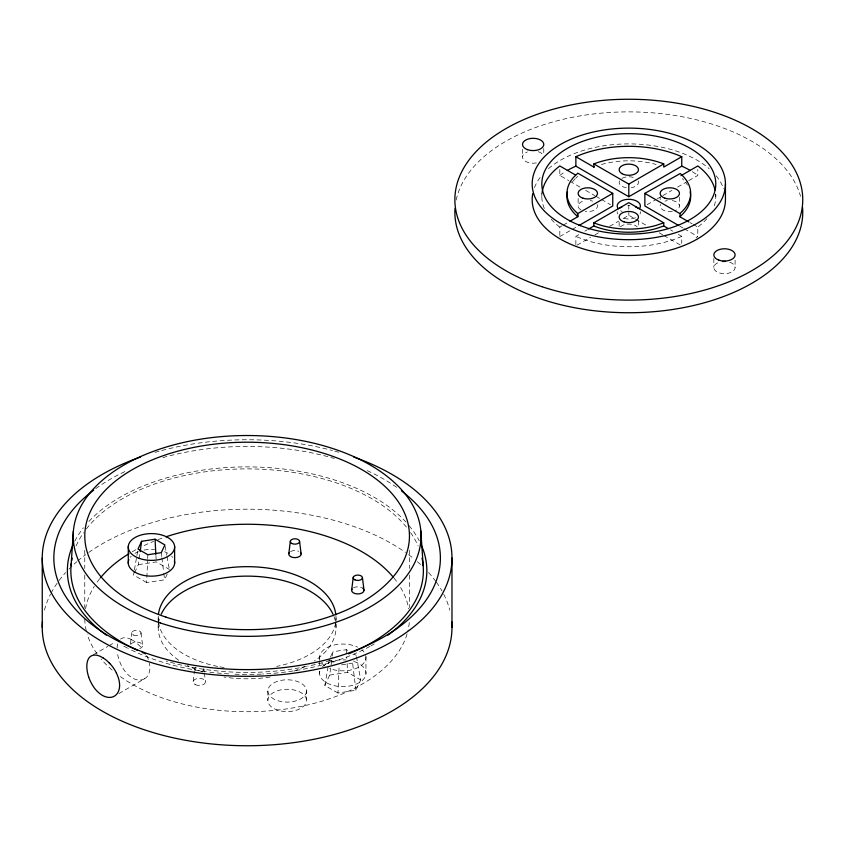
<?xml version="1.0" encoding="UTF-8"?>
<svg xmlns="http://www.w3.org/2000/svg" width="845" height="845" viewBox="0 0 845 845"><rect width="100%" height="100%" fill="white"/><g stroke="black" fill="none" stroke-linecap="round" stroke-linejoin="round"><path stroke-width="0.63" stroke-dasharray="4.22 3.17" d="M167.236 574.061L164.574 579.807L146.65 582.575L147.632 559.802M147.685 558.545L147.854 554.742M356.453 656.66L360.699 679.919L355.893 690.27L337.979 693.037L339.172 665.205M130.468 643.805L131.841 632.567M193.178 681.345L194.392 671.363M134.598 572.709L138.337 564.661L139.974 552.979M337.979 693.037L324.86 685.464L329.656 675.123L332.212 656.956M332.391 655.657L332.941 651.759L346.376 649.689L348.562 650.946M134.197 571.114L133.531 575.001L146.65 582.575M134.429 569.815L136.668 556.844M136.89 555.545L138.01 549.06M324.86 685.464L329.339 659.522M330.363 657.304L332.941 651.759M355.893 690.27L352.618 663.124L353.643 660.906M575.244 178.675L573.343 180.735A61.843 35.701 0 0 0 571.674 182.869M575.963 178.01L577.811 176.351M559.812 235.375L559.812 227.094L562.062 225.795M563.182 225.15L568.812 221.897M559.812 236.568L571.072 230.062M572.202 229.407L577.832 226.154M575.867 244.649L575.867 236.368L580.367 233.769M584.867 231.171L587.117 229.872M576.987 245.177L590.507 237.382M595.017 234.773L598.397 232.829M609.657 226.323L618.667 221.115M623.177 218.517L628.807 215.264L634.437 218.517M647.112 204.691L656.132 199.494M657.252 198.839L661.762 196.241M662.881 195.586L671.902 190.389M677.532 187.136L687.672 181.284M688.791 180.629L697.812 175.433L697.812 169.507M93.362 654.727L107.885 646.351M109.005 645.707L114.593 642.475M118.86 693.576L144.548 678.746A23.1 14.872 53.5 0 0 149.407 663.198M144.548 678.746L143.333 679.338A23.269 14.386 56.2 0 1 139.203 680.045L137.703 679.919A23.206 13.721 58.8 0 1 133.14 678.387L131.619 677.521A23.206 13.066 61.2 0 1 127.278 673.94L125.947 672.451A23.269 12.411 63.5 0 1 122.367 667.307L121.342 665.438A23.1 11.608 65.7 0 1 117.244 651.643M138.337 564.661L156.251 561.883L169.37 569.456M341.623 664.825L352.618 663.124M329.656 675.123L347.58 672.345L360.699 679.919M689.932 222.552L692.182 223.851M693.312 224.495L697.812 227.094L697.812 236.568A86.972 50.214 0 0 1 696.037 237.846M679.781 226.154L683.161 228.108M684.292 228.763L697.812 236.568M670.507 229.872L672.757 231.171M678.377 234.414L681.757 236.368L681.757 243.466M559.812 169.507L559.812 175.433L568.822 180.629M569.952 181.284L581.212 187.791M585.722 190.389L594.732 195.586M595.862 196.241L600.362 198.839M601.492 199.494L610.502 204.691M635.567 219.172L647.957 226.323M659.227 232.829L662.607 234.773M663.726 235.428L680.626 245.177M354.034 654.104L356.22 655.361M330.427 660.156L335.898 663.314M131.535 639.633L133.045 640.51A23.206 13.721 58.8 0 1 137.619 643.943L139.108 645.358A23.269 14.386 56.2 0 1 141.949 648.464M165.124 546.197L166.782 555.239M167.014 556.538L169.137 568.167M203.92 669.145L204.226 671.659M204.374 672.916L205.462 681.714M141.052 632.842L142.594 645.422M161.289 552.662L161.765 556.538M161.913 557.837L163.634 572.054M163.793 573.343L164.574 579.807M346.376 649.689L346.841 658.498M347.115 663.536L347.58 672.345M155.924 555.587L156.124 559.369M735.097 260.175L735.097 267.749M715.778 194.001L715.778 196.526M713.845 258.496L713.845 267.326M679.475 197.16L679.475 206M660.146 197.16L660.146 199.684M638.471 220.83L638.471 227.147M628.807 205.166L628.807 215.264M619.142 222.087L619.142 227.147M578.149 198.417L578.149 206M543.768 148.445L543.768 154.762M541.835 192.744L541.835 196.526M522.527 149.29L522.527 156.864M409.455 550.264L409.455 568.495M409.455 575.012L409.455 607.576M365.948 656.829L365.948 673.845M336.014 617.991L336.014 622.733M336.014 623.916L336.014 627.465M319.611 656.829L319.611 659.459M319.611 660.695L319.611 666.029M319.611 671.215L319.611 673.845M306.503 690.956A19.329 11.154 0 0 1 277.509 700.611A19.329 11.154 0 0 1 277.509 681.292A19.329 11.154 0 0 1 306.503 690.956L306.503 700.42A19.329 11.154 0 0 1 277.509 710.085A19.329 11.154 0 0 1 277.509 690.756A19.329 11.154 0 0 1 306.503 700.42M267.844 690.956L267.844 700.42M158.216 617.991L158.216 622.733M158.216 623.916L158.216 627.465M84.764 550.264L84.764 568.495M84.764 575.012L84.764 607.576M330.205 660.399A176.256 101.759 0 0 1 324.702 662.026M322.473 662.649A176.256 101.759 0 0 1 307.654 666.23M306.492 666.473A176.256 101.759 0 0 1 166.212 661.065M76.134 545.923A176.256 101.759 0 0 1 83.613 532.635M86.327 528.959A176.256 101.759 0 0 1 245.388 468.89A176.256 101.759 0 0 1 406.456 527.143M410.607 532.635A176.256 101.759 0 0 1 418.095 545.923M95.728 488.663A193.273 111.582 0 0 1 125.208 471.447M162.853 457.61A193.273 111.582 0 0 1 334.208 458.423M367.258 470.633A193.273 111.582 0 0 1 398.502 488.663M374.208 644.027A179.742 103.777 0 0 1 371.05 645.812M369.983 646.393A179.742 103.777 0 0 1 262.637 674.035M261.38 674.099A179.742 103.777 0 0 1 233.685 674.13M228.657 673.877A179.742 103.777 0 0 1 207.532 671.881M206.296 671.712A179.742 103.777 0 0 1 128.609 648.675M127.5 648.115A179.742 103.777 0 0 1 122.113 645.221M74.772 541.18A179.742 103.777 0 0 1 83.391 527.829M88.873 521.439A179.742 103.777 0 0 1 247.701 466.884A179.742 103.777 0 0 1 405.906 522.041M409.086 525.674A179.742 103.777 0 0 1 419.278 540.853M409.265 622.596A162.346 93.732 0 0 1 407.987 630.613M407.068 634.014A162.346 93.732 0 0 1 286.951 708.86A162.346 93.732 0 0 1 119.62 676.021M112.131 670.064A162.346 93.732 0 0 1 101.041 658.899M97.122 653.861A162.346 93.732 0 0 1 87.162 634.014M86.243 630.613A162.346 93.732 0 0 1 84.785 619.142M85.546 608.812A162.346 93.732 0 0 1 94.26 586.419M97.122 582.131A162.346 93.732 0 0 1 100.354 577.917M132.316 551.722A162.346 93.732 0 0 1 135.749 549.799M144.125 545.543A162.346 93.732 0 0 1 153.632 541.36M158.026 539.638A162.346 93.732 0 0 1 163.655 537.6M393.876 577.917A162.346 93.732 0 0 1 397.097 582.131M400.625 587.507A162.346 93.732 0 0 1 408.674 608.812M44.468 610.111A204.86 118.279 0 0 1 50.499 594.246M51.07 593.127A204.86 118.279 0 0 1 57.84 582.205M59.15 580.42A204.86 118.279 0 0 1 65.656 572.561M68.867 569.16A204.86 118.279 0 0 1 76.779 561.756M77.708 560.953A204.86 118.279 0 0 1 85.609 554.7M88.757 552.429A204.86 118.279 0 0 1 405.473 552.429M408.621 554.7A204.86 118.279 0 0 1 413.638 558.566M417.451 561.756A204.86 118.279 0 0 1 421.085 565.009M428.573 572.561A204.86 118.279 0 0 1 435.735 581.307M436.379 582.205A204.86 118.279 0 0 1 441.956 590.909M443.731 594.246A204.86 118.279 0 0 1 449.762 610.111M155.005 452.381A204.86 118.279 0 0 1 159.525 451.103M161.807 450.491A204.86 118.279 0 0 1 332.423 450.491M334.704 451.103A204.86 118.279 0 0 1 339.225 452.381M333.976 616.533A88.905 51.323 0 0 1 314.488 660.948M304.644 666.589A88.905 51.323 0 0 1 291.567 671.912M270.125 677.046A88.905 51.323 0 0 1 224.105 677.046M202.663 671.912A88.905 51.323 0 0 1 187.389 665.48M178.665 660.22A88.905 51.323 0 0 1 160.244 616.533M203.761 668.585A4.637 2.683 0 0 1 200.941 671.775M195.153 670.497A4.637 2.683 0 0 1 195.998 667.381M354.066 661.529A23.195 13.393 0 0 1 363.994 678.63A23.195 13.393 0 0 1 335.402 685.918A23.195 13.393 0 0 1 320.202 670.159M322.515 666.705A23.195 13.393 0 0 1 345.985 659.966M365.748 655.593A23.195 13.393 0 0 1 354.984 668.828A23.195 13.393 0 0 1 329.666 668.49M324.934 665.997A23.195 13.393 0 0 1 320.783 661.698M319.811 659.29A23.195 13.393 0 0 1 331.493 645.749A23.195 13.393 0 0 1 357.593 647.143M361.913 649.879A23.195 13.393 0 0 1 363.994 652.034M130.236 557.351A23.195 13.393 0 0 1 131.186 556.253M135.052 553.295A23.195 13.393 0 0 1 138.348 551.722M144.083 550.063A23.195 13.393 0 0 1 154.656 549.503M164.553 551.722A23.195 13.393 0 0 1 167.849 553.295M171.715 556.253A23.195 13.393 0 0 1 172.665 557.351M353.432 587.856A6.19 3.57 0 0 1 361.702 587.602M290.574 551.563A6.19 3.57 0 0 1 298.834 551.31M335.919 615.572A88.905 51.323 0 0 1 276.642 666.409M224.105 667.571A88.905 51.323 0 0 1 218.887 666.663M217.587 666.409A88.905 51.323 0 0 1 158.438 621.645M158.311 620.42A88.905 51.323 0 0 1 158.311 615.572M130.648 644.334A6.19 3.57 0 0 1 140.312 642.834A6.19 3.57 0 0 1 139.784 648.601M131.535 639.612A23.206 13.066 61.2 0 0 127.194 637.954L125.863 637.753A23.269 12.411 63.5 0 0 122.303 638.133L121.289 638.609A23.1 11.608 65.7 0 0 120.391 639.232M117.117 648.052A23.1 11.608 65.7 0 1 117.835 643.436M146.66 655.593A23.1 14.872 53.5 0 1 148.942 661.297M456.173 200.011A173.943 100.428 0 0 1 625.606 111.899A173.943 100.428 0 0 1 800.542 196.357M597.14 204.553A9.665 5.577 0 0 1 585.31 211.387M580.98 209.94A9.665 5.577 0 0 1 585.31 200.603M590.306 200.603A9.665 5.577 0 0 1 592.641 201.163M715.694 194.339A86.972 50.214 0 0 1 713.286 208.462M706.811 218.739A86.972 50.214 0 0 1 697.812 227.094M681.757 236.368A86.972 50.214 0 0 1 575.867 236.368M559.812 227.094A86.972 50.214 0 0 1 550.803 218.739M544.328 208.462A86.972 50.214 0 0 1 542.025 193.241M640.362 211.725A11.598 6.697 0 0 1 640.014 214.038M635.461 217.788A11.598 6.697 0 0 1 622.152 217.788M617.611 214.038A11.598 6.697 0 0 1 617.262 211.725M627.803 205.641A11.598 6.697 0 0 1 629.821 205.641M534.462 187.611A96.636 55.791 0 0 1 540.789 176.658M548.458 168.683A96.636 55.791 0 0 1 709.156 168.683M716.169 175.834A96.636 55.791 0 0 1 723.584 188.805M601.46 164.5A61.843 35.701 0 0 1 656.164 164.5M682.369 178.675A61.843 35.701 0 0 1 683.668 180.038M685.95 182.869A61.843 35.701 0 0 1 687.376 185.055M622.152 211.482A11.598 6.697 0 0 1 620.61 210.732M672.303 200.603A9.665 5.577 0 0 1 679.391 205.272A9.665 5.577 0 0 1 674.637 210.827M672.303 211.387A9.665 5.577 0 0 1 660.473 204.553M664.973 201.163A9.665 5.577 0 0 1 667.307 200.603M638.144 180.883A9.665 5.577 0 0 1 631.31 187.717M626.303 187.717A9.665 5.577 0 0 1 619.469 180.883M621.973 178.379A9.665 5.577 0 0 1 635.641 178.379M620.441 226.872A9.665 5.577 0 0 1 637.183 226.872M536.364 162.927A10.626 6.137 0 0 1 523.551 159.716A10.626 6.137 0 0 1 527.312 151.942M538.36 151.73A10.626 6.137 0 0 1 543.472 155.628M729.679 262.193A10.626 6.137 0 0 1 732.488 271.572A10.626 6.137 0 0 1 716 271.245A10.626 6.137 0 0 1 719.908 261.992M559.812 175.433A86.972 50.214 0 0 1 565.337 171.672M692.287 171.672A86.972 50.214 0 0 1 697.812 175.433M195.396 684.682A6.19 3.57 0 0 0 205.388 682.464A6.19 3.57 0 0 0 197.065 678.567A6.19 3.57 0 0 0 195.396 684.682M133.499 635.07A4.637 2.683 0 0 0 140.999 633.401A4.637 2.683 0 0 0 134.756 630.486A4.637 2.683 0 0 0 133.499 635.07"/><path stroke-width="1.27" d="M71.064 565.664L73.378 531.009M288.842 553.528L290.363 541.043M351.7 589.821L353.231 577.336M140.154 551.679L141.611 541.307L155.058 539.226L164.891 544.909L161.289 552.662L147.854 554.742L138.01 549.06L141.611 541.307M688.812 221.897L679.813 216.7L680.236 213.204A61.843 35.701 0 0 0 680.236 173.531L644.862 193.368L644.862 206L678.662 225.509M679.813 216.7L680.236 216.362A61.843 35.701 0 0 0 690.122 191.868M569.931 221.253L577.811 216.7L577.811 213.553L612.752 193.368L612.752 206L578.962 225.509M594.447 166.835L593.866 167.078L593.866 163.93L628.807 184.104L663.758 163.93L663.758 167.078L681.757 156.695L681.757 166.159L628.807 196.727L575.867 166.159A86.972 50.214 0 0 0 567.312 170.489M588.236 229.217L593.866 225.974L593.866 222.816L628.807 202.642L663.758 222.816L663.758 225.974L668.258 228.572M680.933 175.697L697.812 165.958A86.972 50.214 0 0 1 715.039 189.977M593.866 163.93L594.447 163.687A61.843 35.701 0 0 1 663.167 163.687L663.758 163.93M663.758 222.816L656.164 225.393A61.843 35.701 0 0 1 594.447 223.059L593.866 222.816M663.758 225.974L656.164 228.551A61.843 35.701 0 0 1 594.447 226.217L593.866 225.974M102.984 657.864L101.474 656.987A23.206 13.066 61.2 0 0 95.749 655.118L94.471 655.097A23.227 12.39 63.5 0 0 89.348 657.516L88.619 658.519A23.058 11.576 65.7 0 0 88.662 676.972M644.862 193.368L679.813 213.553M575.867 166.159L575.867 156.695L593.866 167.078M612.752 193.368L577.811 173.193L573.343 177.577A61.843 35.701 0 0 0 577.388 213.204L577.811 216.7M575.561 175.052L559.812 165.958A86.972 50.214 0 0 0 542.173 192.153M110.431 664.265L108.994 662.744M116.399 673.064L117.265 674.965A23.058 14.84 53.5 0 1 117.318 693.418L116.462 694.484A23.227 14.365 56.2 0 1 110.515 697.389L109.079 697.431A23.206 13.721 58.8 0 1 103.079 695.752L101.558 694.875A23.206 13.066 61.2 0 1 95.834 689.826L94.545 688.231A23.237 12.39 63.5 0 1 89.401 678.957L88.662 676.972M362.442 577.61L363.984 590.19M299.574 541.318L301.126 553.897M420.842 531.009L423.165 565.664M155.058 539.226L155.85 554.331M725.443 183.904A96.636 55.791 0 0 1 580.494 232.217A96.636 55.791 0 0 1 580.494 135.591A96.636 55.791 0 0 1 725.443 183.904L725.443 199.684A96.636 55.791 0 0 1 623.536 255.391A96.636 55.791 0 0 1 532.751 193.611M628.807 184.104L628.807 196.727M451.98 558.027L451.98 627.465M174.619 546.366L174.619 563.383M128.282 546.366L128.282 563.383M42.25 558.027L42.25 627.465M353.664 457.008A204.86 118.279 0 0 1 403.023 634.764A204.86 118.279 0 0 1 91.207 634.764A204.86 118.279 0 0 1 140.566 457.008M401.396 490.829A193.273 111.582 0 0 1 376.902 640.711A193.273 111.582 0 0 1 116.156 640.087A193.273 111.582 0 0 1 93.784 490.1M421.18 544.782A179.742 103.777 0 0 1 387.897 635.165M106.322 635.165A179.742 103.777 0 0 1 104.516 633.824M103.629 633.148A179.742 103.777 0 0 1 72.902 545.11M451.726 621.656A204.86 118.279 0 0 1 247.11 745.744A204.86 118.279 0 0 1 42.493 621.656M100.354 577.917A162.346 93.732 0 0 1 128.989 553.697M165.937 536.818A162.346 93.732 0 0 1 393.189 577.093M422.046 558.196A176.256 101.759 0 0 1 353.263 651.896M352.111 652.393A176.256 101.759 0 0 1 348.605 653.85M145.625 653.85A176.256 101.759 0 0 1 142.118 652.393M137.545 650.365A176.256 101.759 0 0 1 71.329 563.171M71.698 560.679A176.256 101.759 0 0 1 72.184 558.196M161.237 614.178A88.905 51.323 0 0 1 247.11 576.132A88.905 51.323 0 0 1 332.983 614.178M174.419 560.911A23.195 13.393 0 0 1 150.378 576.142A23.195 13.393 0 0 1 128.873 559.696M300.461 552.461A6.19 3.57 0 0 1 295.264 557.647A6.19 3.57 0 0 1 289.17 552.81M363.783 589.451A6.19 3.57 0 0 1 357.488 593.94A6.19 3.57 0 0 1 352.038 589.102M362.611 588.131A6.19 3.57 0 0 1 363.318 588.754M158.438 614.347A88.905 51.323 0 0 1 247.11 566.668A88.905 51.323 0 0 1 335.792 614.347M102.984 657.843A23.206 13.721 58.8 0 1 108.994 662.723M110.431 664.181A23.227 14.365 56.2 0 1 116.399 672.979M802.539 207.384A173.943 100.428 0 0 1 629.874 312.734A173.943 100.428 0 0 1 454.99 208.609M577.388 216.362A61.843 35.701 0 0 1 567.491 191.868M618.297 208.821A11.598 6.697 0 0 1 628.807 199.304A11.598 6.697 0 0 1 639.316 208.821M619.311 208.472A11.598 6.697 0 0 1 622.152 206.824M635.461 206.824A11.598 6.697 0 0 1 638.313 208.472M575.867 156.695A86.972 50.214 0 0 1 681.757 156.695M722.665 261.496A10.626 6.137 0 0 1 725.559 261.432M681.757 166.159A86.972 50.214 0 0 1 690.302 170.489M160.149 622.902A173.943 100.428 0 0 0 421.053 535.941A173.943 100.428 0 0 0 160.149 448.97A173.943 100.428 0 0 0 160.149 622.902M165.937 617.103A162.346 93.732 0 0 0 409.455 535.941A162.346 93.732 0 0 0 165.937 454.768A162.346 93.732 0 0 0 165.937 617.103M138.939 558.26A23.195 13.393 0 0 0 174.619 547.602A23.195 13.393 0 0 0 140.798 535.096A23.195 13.393 0 0 0 138.939 558.26M292.021 543.546A4.637 2.683 0 0 0 299.531 541.877A4.637 2.683 0 0 0 293.278 538.962A4.637 2.683 0 0 0 292.021 543.546M354.889 579.839A4.637 2.683 0 0 0 362.389 578.17A4.637 2.683 0 0 0 356.146 575.255A4.637 2.683 0 0 0 354.889 579.839M541.835 286.656A173.943 100.428 0 0 0 802.75 199.684A173.943 100.428 0 0 0 541.835 112.712A173.943 100.428 0 0 0 541.835 286.656M582.976 198.205A9.665 5.577 0 0 0 597.478 193.368A9.665 5.577 0 0 0 582.976 188.541A9.665 5.577 0 0 0 582.976 198.205M580.494 225.657A86.972 50.214 0 0 0 715.588 187.189A86.972 50.214 0 0 0 590.338 138.865A86.972 50.214 0 0 0 580.494 225.657M664.973 198.205A9.665 5.577 0 0 0 679.475 193.368A9.665 5.577 0 0 0 664.973 188.541A9.665 5.577 0 0 0 664.973 198.205M621.973 173.647A9.665 5.577 0 0 0 638.144 171.144A9.665 5.577 0 0 0 626.303 164.31A9.665 5.577 0 0 0 621.973 173.647M623.98 221.876A9.665 5.577 0 0 0 638.471 217.038A9.665 5.577 0 0 0 623.98 212.211A9.665 5.577 0 0 0 623.98 221.876M527.523 149.66A10.626 6.137 0 0 0 543.768 144.664A10.626 6.137 0 0 0 528.146 139.034A10.626 6.137 0 0 0 527.523 149.66M718.841 260.123A10.626 6.137 0 0 0 735.097 255.127A10.626 6.137 0 0 0 719.475 249.497A10.626 6.137 0 0 0 718.841 260.123"/></g></svg>
